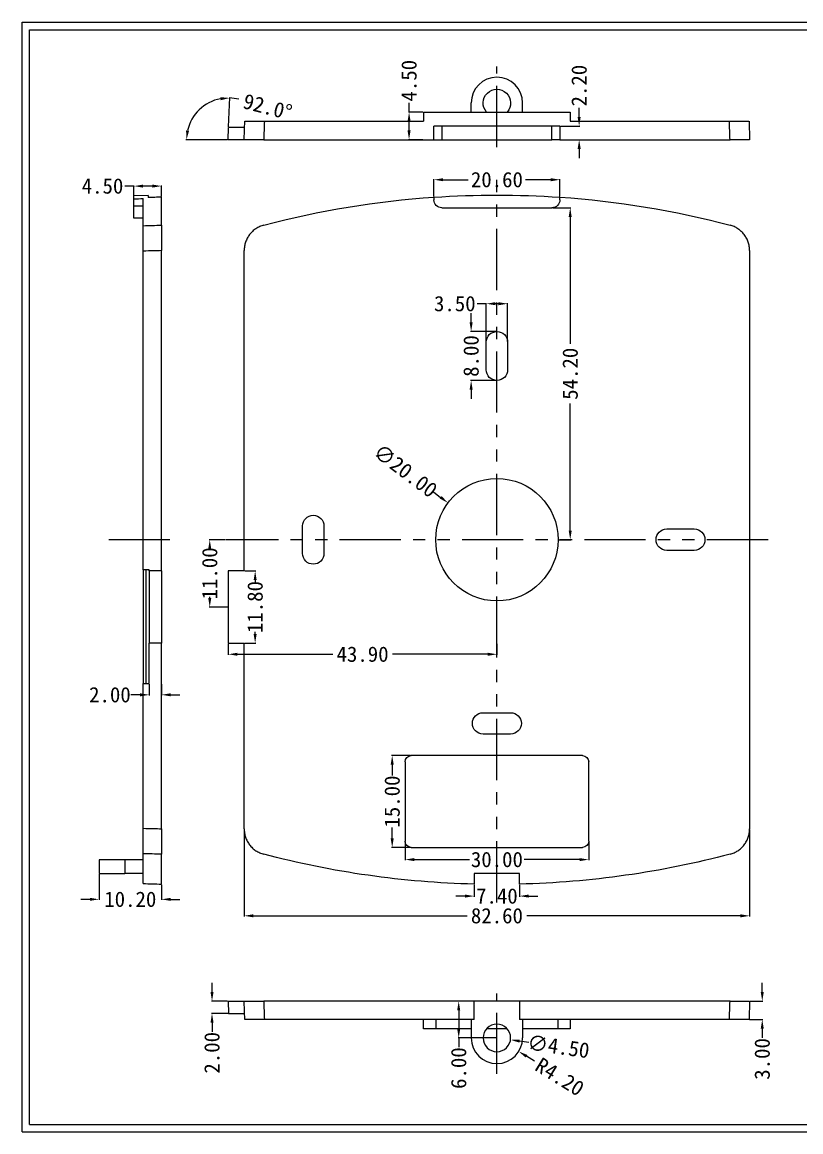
# Model space of a CAD drawing. Extents: x 25 to 585, y 188 to 465.
# Drawn here: x 328.7 to 455.9, y 188.1 to 369.3 of the extents above; entities that cross this region are included whole.
import ezdxf

# ---------------------------------------------------------------- set-up
doc = ezdxf.new("R2010")
doc.units = 0
doc.header["$MEASUREMENT"] = 0
doc.linetypes.add('PHANTOM', pattern=[2.5, 1.25, -0.25, 0.25, -0.25, 0.25, -0.25])
doc.layers.add('10', color=7, linetype='Continuous')
doc.layers.add('20', color=7, linetype='Continuous')
doc.dimstyles.new('1', dxfattribs={"dimtxt": 2.5, "dimasz": 1.5, "dimexe": 0.1, "dimexo": 0.1, "dimgap": 0.09, "dimtad": 0, "dimzin": 0, "dimdsep": 46, "dimtxsty": 'Standard', "dimcen": 0, "dimclrd": 4, "dimclre": 4, "dimclrt": 3, "dimadec": 1, "dimazin": 0, "dimtfac": 1, "dimtofl": 0, "dimtmove": 0, "dimatfit": 3, "dimfxl": 0.18, "dimtolj": 1, "dimtzin": 0, "dimlwd": 9, "dimlwe": 9, "dimarcsym": 0})

# ---------------------------------------------------------------- blocks, each defined once
blk = doc.blocks.new('*D39')
at = {"color": 4, "linetype": 'Continuous', "lineweight": 9}
for p, q in [((402.58, 228.45), (402.58, 226.5)), ((409.98, 228.45), (409.98, 226.5)), ((401.08, 226.6), (399.58, 226.6)), ((411.48, 226.6), (412.98, 226.6))]:
    blk.add_line(p, q, dxfattribs=at)
for points in [[(401.08, 226.85), (401.08, 226.35), (402.58, 226.6)], [(411.48, 226.85), (411.48, 226.35), (409.98, 226.6)]]:
    blk.add_solid(points, dxfattribs=at)
at = {"layer": 'Defpoints', "color": 0, "linetype": 'Continuous', "lineweight": 9}
for p in [(402.58, 228.55), (409.98, 228.55), (409.98, 226.6)]:
    blk.add_point(p, dxfattribs=at)
at = {"color": 3, "linetype": 'Continuous', "lineweight": 9, "insert": (406.28, 226.6), "char_height": 2.5, "attachment_point": 5}
blk.add_mtext('\\A1;7.40', dxfattribs=at)
blk = doc.blocks.new('*D40')
at = {"color": 4, "linetype": 'Continuous', "lineweight": 9}
for p, q in [((391.28, 235.44), (391.28, 232.46)), ((421.28, 235.44), (421.28, 232.46)), ((392.78, 232.56), (401.81, 232.56)), ((419.78, 232.56), (410.74, 232.56))]:
    blk.add_line(p, q, dxfattribs=at)
for points in [[(392.78, 232.81), (392.78, 232.31), (391.28, 232.56)], [(419.78, 232.81), (419.78, 232.31), (421.28, 232.56)]]:
    blk.add_solid(points, dxfattribs=at)
at = {"layer": 'Defpoints', "color": 0, "linetype": 'Continuous', "lineweight": 9}
for p in [(391.28, 235.54), (421.28, 235.54), (421.28, 232.56)]:
    blk.add_point(p, dxfattribs=at)
at = {"color": 3, "linetype": 'Continuous', "lineweight": 9, "insert": (406.28, 232.56), "char_height": 2.5, "attachment_point": 5}
blk.add_mtext('\\A1;30.00', dxfattribs=at)
blk = doc.blocks.new('*D41')
at = {"color": 4, "linetype": 'Continuous', "lineweight": 9}
for p, q in [((392.18, 249.54), (389.07, 249.54)), ((389.17, 248.04), (389.17, 246.3)), ((389.17, 236.04), (389.17, 237.79)), ((392.18, 234.54), (389.07, 234.54))]:
    blk.add_line(p, q, dxfattribs=at)
for points in [[(388.92, 248.04), (389.42, 248.04), (389.17, 249.54)], [(388.92, 236.04), (389.42, 236.04), (389.17, 234.54)]]:
    blk.add_solid(points, dxfattribs=at)
at = {"layer": 'Defpoints', "color": 0, "linetype": 'Continuous', "lineweight": 9}
for p in [(389.17, 249.54), (392.28, 249.54), (392.28, 234.54)]:
    blk.add_point(p, dxfattribs=at)
at = {"color": 3, "linetype": 'Continuous', "lineweight": 9, "insert": (389.17, 242.04), "char_height": 2.5, "attachment_point": 5, "rotation": 90}
blk.add_mtext('\\A1;15.00', dxfattribs=at)
blk = doc.blocks.new('*D42')
at = {"color": 4, "linetype": 'Continuous', "lineweight": 9}
for p, q in [((364.98, 237.5), (364.98, 223.28)), ((447.58, 237.5), (447.58, 223.28)), ((366.48, 223.38), (401.4, 223.38)), ((446.08, 223.38), (411.16, 223.38))]:
    blk.add_line(p, q, dxfattribs=at)
for points in [[(366.48, 223.63), (366.48, 223.13), (364.98, 223.38)], [(446.08, 223.63), (446.08, 223.13), (447.58, 223.38)]]:
    blk.add_solid(points, dxfattribs=at)
at = {"layer": 'Defpoints', "color": 0, "linetype": 'Continuous', "lineweight": 9}
for p in [(364.98, 237.6), (447.58, 237.6), (447.58, 223.38)]:
    blk.add_point(p, dxfattribs=at)
at = {"color": 3, "linetype": 'Continuous', "lineweight": 9, "insert": (406.28, 223.38), "char_height": 2.5, "attachment_point": 5}
blk.add_mtext('\\A1;82.60', dxfattribs=at)
blk = doc.blocks.new('*D43')
at = {"color": 4, "linetype": 'Continuous', "lineweight": 9}
for p, q in [((395.98, 340.85), (395.98, 343.69)), ((397.48, 343.59), (401.61, 343.59)), ((415.08, 343.59), (410.95, 343.59)), ((416.58, 340.85), (416.58, 343.69))]:
    blk.add_line(p, q, dxfattribs=at)
for points in [[(397.48, 343.84), (397.48, 343.34), (395.98, 343.59)], [(415.08, 343.84), (415.08, 343.34), (416.58, 343.59)]]:
    blk.add_solid(points, dxfattribs=at)
at = {"layer": 'Defpoints', "color": 0, "linetype": 'Continuous', "lineweight": 9}
for p in [(416.58, 343.59), (395.98, 340.75), (416.58, 340.75)]:
    blk.add_point(p, dxfattribs=at)
at = {"color": 3, "linetype": 'Continuous', "lineweight": 9, "insert": (406.28, 343.59), "char_height": 2.5, "attachment_point": 5}
blk.add_mtext('\\A1;20.60', dxfattribs=at)
blk = doc.blocks.new('*D44')
at = {"color": 4, "linetype": 'Continuous', "lineweight": 9}
for p, q in [((361.88, 284.8), (359.26, 284.8)), ((359.36, 283.3), (359.36, 283.14)), ((359.36, 275.3), (359.36, 275.46)), ((362.28, 273.8), (359.26, 273.8))]:
    blk.add_line(p, q, dxfattribs=at)
for points in [[(359.11, 283.3), (359.61, 283.3), (359.36, 284.8)], [(359.11, 275.3), (359.61, 275.3), (359.36, 273.8)]]:
    blk.add_solid(points, dxfattribs=at)
at = {"layer": 'Defpoints', "color": 0, "linetype": 'Continuous', "lineweight": 9}
for p in [(361.98, 284.8), (359.36, 273.8), (362.38, 273.8)]:
    blk.add_point(p, dxfattribs=at)
at = {"color": 3, "linetype": 'Continuous', "lineweight": 9, "insert": (359.36, 279.3), "char_height": 2.5, "attachment_point": 5, "rotation": 90}
blk.add_mtext('\\A1;11.00', dxfattribs=at)
blk = doc.blocks.new('*D45')
at = {"color": 4, "linetype": 'Continuous', "lineweight": 9}
for p, q in [((365.08, 279.7), (366.88, 279.7)), ((366.78, 278.2), (366.78, 277.85)), ((366.78, 269.4), (366.78, 269.75)), ((365.08, 267.9), (366.88, 267.9))]:
    blk.add_line(p, q, dxfattribs=at)
for points in [[(366.53, 278.2), (367.03, 278.2), (366.78, 279.7)], [(366.53, 269.4), (367.03, 269.4), (366.78, 267.9)]]:
    blk.add_solid(points, dxfattribs=at)
at = {"layer": 'Defpoints', "color": 0, "linetype": 'Continuous', "lineweight": 9}
for p in [(364.98, 279.7), (364.98, 267.9), (366.78, 267.9)]:
    blk.add_point(p, dxfattribs=at)
at = {"color": 3, "linetype": 'Continuous', "lineweight": 9, "insert": (366.78, 273.8), "char_height": 2.5, "attachment_point": 5, "rotation": 90}
blk.add_mtext('\\A1;11.80', dxfattribs=at)
blk = doc.blocks.new('*D46')
at = {"color": 4, "linetype": 'Continuous', "lineweight": 9}
for p, q in [((362.38, 267.8), (362.38, 265.99)), ((406.28, 267.8), (406.28, 265.99)), ((363.88, 266.09), (379.45, 266.09)), ((404.78, 266.09), (389.21, 266.09))]:
    blk.add_line(p, q, dxfattribs=at)
for points in [[(363.88, 266.34), (363.88, 265.84), (362.38, 266.09)], [(404.78, 266.34), (404.78, 265.84), (406.28, 266.09)]]:
    blk.add_solid(points, dxfattribs=at)
at = {"layer": 'Defpoints', "color": 0, "linetype": 'Continuous', "lineweight": 9}
for p in [(362.38, 267.9), (406.28, 267.9), (406.28, 266.09)]:
    blk.add_point(p, dxfattribs=at)
at = {"color": 3, "linetype": 'Continuous', "lineweight": 9, "insert": (384.33, 266.09), "char_height": 2.5, "attachment_point": 5}
blk.add_mtext('\\A1;43.90', dxfattribs=at)
blk = doc.blocks.new('*D47')
at = {"color": 4, "linetype": 'Continuous', "lineweight": 9}
for p, q in [((415.38, 339), (418.36, 339)), ((418.26, 337.5), (418.26, 316.78)), ((418.26, 286.3), (418.26, 307.02)), ((416.38, 284.8), (418.36, 284.8))]:
    blk.add_line(p, q, dxfattribs=at)
for points in [[(418.01, 337.5), (418.51, 337.5), (418.26, 339)], [(418.01, 286.3), (418.51, 286.3), (418.26, 284.8)]]:
    blk.add_solid(points, dxfattribs=at)
at = {"layer": 'Defpoints', "color": 0, "linetype": 'Continuous', "lineweight": 9}
for p in [(415.28, 339), (418.26, 339), (416.28, 284.8)]:
    blk.add_point(p, dxfattribs=at)
at = {"color": 3, "linetype": 'Continuous', "lineweight": 9, "insert": (418.26, 311.9), "char_height": 2.5, "attachment_point": 5, "rotation": 90}
blk.add_mtext('\\A1;54.20', dxfattribs=at)
blk = doc.blocks.new('*D48')
at = {"color": 4, "linetype": 'Continuous', "lineweight": 9}
blk.add_line((395.9, 292.63), (397.09, 291.72), dxfattribs=at)
blk.add_solid([(397.24, 291.92), (396.94, 291.52), (398.29, 290.82)], dxfattribs=at)
at = {"layer": 'Defpoints', "color": 0, "linetype": 'Continuous', "lineweight": 9}
for p in [(398.29, 290.82), (414.27, 278.79)]:
    blk.add_point(p, dxfattribs=at)
at = {"color": 3, "linetype": 'Continuous', "lineweight": 9, "insert": (391.33, 296.06), "char_height": 2.5, "attachment_point": 5, "rotation": 323.0055}
blk.add_mtext('\\A1;∅20.00', dxfattribs=at)
blk = doc.blocks.new('*D56')
at = {"color": 4, "linetype": 'Continuous', "lineweight": 9}
for p, q in [((402.07, 320.3), (402.07, 321.8)), ((406.18, 318.8), (401.97, 318.8)), ((406.18, 310.8), (401.97, 310.8)), ((402.07, 309.3), (402.07, 307.8))]:
    blk.add_line(p, q, dxfattribs=at)
for points in [[(401.82, 320.3), (402.32, 320.3), (402.07, 318.8)], [(401.82, 309.3), (402.32, 309.3), (402.07, 310.8)]]:
    blk.add_solid(points, dxfattribs=at)
at = {"layer": 'Defpoints', "color": 0, "linetype": 'Continuous', "lineweight": 9}
for p in [(406.28, 318.8), (402.07, 310.8), (406.28, 310.8)]:
    blk.add_point(p, dxfattribs=at)
at = {"color": 3, "linetype": 'Continuous', "lineweight": 9, "insert": (402.07, 314.8), "char_height": 2.5, "attachment_point": 5, "rotation": 90}
blk.add_mtext('\\A1;8.00', dxfattribs=at)
blk = doc.blocks.new('*D57')
at = {"color": 4, "linetype": 'Continuous', "lineweight": 9}
for p, q in [((404.53, 323.34), (403.03, 323.34)), ((404.53, 317.15), (404.53, 323.44)), ((406.53, 323.34), (406.03, 323.34)), ((408.03, 317.15), (408.03, 323.44))]:
    blk.add_line(p, q, dxfattribs=at)
for points in [[(406.03, 323.59), (406.03, 323.09), (404.53, 323.34)], [(406.53, 323.59), (406.53, 323.09), (408.03, 323.34)]]:
    blk.add_solid(points, dxfattribs=at)
at = {"layer": 'Defpoints', "color": 0, "linetype": 'Continuous', "lineweight": 9}
for p in [(404.53, 323.34), (404.53, 317.05), (408.03, 317.05)]:
    blk.add_point(p, dxfattribs=at)
at = {"color": 3, "linetype": 'Continuous', "lineweight": 9, "insert": (399.4, 323.34), "char_height": 2.5, "attachment_point": 5}
blk.add_mtext('\\A1;3.50', dxfattribs=at)
blk = doc.blocks.new('*D60')
at = {"color": 4, "linetype": 'Continuous', "lineweight": 9}
for p, q in [((346.98, 342.55), (345.48, 342.55)), ((346.98, 341.04), (346.98, 342.65)), ((349.98, 342.55), (348.48, 342.55)), ((351.48, 340.85), (351.48, 342.65))]:
    blk.add_line(p, q, dxfattribs=at)
for points in [[(348.48, 342.8), (348.48, 342.3), (346.98, 342.55)], [(349.98, 342.8), (349.98, 342.3), (351.48, 342.55)]]:
    blk.add_solid(points, dxfattribs=at)
at = {"layer": 'Defpoints', "color": 0, "linetype": 'Continuous', "lineweight": 9}
for p in [(346.98, 342.55), (346.98, 340.94), (351.48, 340.75)]:
    blk.add_point(p, dxfattribs=at)
at = {"color": 3, "linetype": 'Continuous', "lineweight": 9, "insert": (341.84, 342.55), "char_height": 2.5, "attachment_point": 5}
blk.add_mtext('\\A1;4.50', dxfattribs=at)
blk = doc.blocks.new('*D61')
at = {"color": 4, "linetype": 'Continuous', "lineweight": 9}
for p, q in [((349.48, 261.2), (349.48, 259.37)), ((351.48, 261.2), (351.48, 259.37)), ((347.98, 259.47), (346.48, 259.47)), ((352.98, 259.47), (354.48, 259.47))]:
    blk.add_line(p, q, dxfattribs=at)
for points in [[(347.98, 259.72), (347.98, 259.22), (349.48, 259.47)], [(352.98, 259.72), (352.98, 259.22), (351.48, 259.47)]]:
    blk.add_solid(points, dxfattribs=at)
at = {"layer": 'Defpoints', "color": 0, "linetype": 'Continuous', "lineweight": 9}
for p in [(349.48, 261.3), (351.48, 261.3), (349.48, 259.47)]:
    blk.add_point(p, dxfattribs=at)
at = {"color": 3, "linetype": 'Continuous', "lineweight": 9, "insert": (343.05, 259.47), "char_height": 2.5, "attachment_point": 5}
blk.add_mtext('\\A1;2.00', dxfattribs=at)
blk = doc.blocks.new('*D65')
at = {"color": 4, "linetype": 'Continuous', "lineweight": 9}
for p, q in [((359.73, 210.94), (359.73, 212.44)), ((362.28, 209.44), (359.63, 209.44)), ((362.35, 207.44), (359.63, 207.44)), ((359.73, 205.94), (359.73, 204.44))]:
    blk.add_line(p, q, dxfattribs=at)
for points in [[(359.48, 210.94), (359.98, 210.94), (359.73, 209.44)], [(359.48, 205.94), (359.98, 205.94), (359.73, 207.44)]]:
    blk.add_solid(points, dxfattribs=at)
at = {"layer": 'Defpoints', "color": 0, "linetype": 'Continuous', "lineweight": 9}
for p in [(362.38, 209.44), (359.73, 207.44), (362.45, 207.44)]:
    blk.add_point(p, dxfattribs=at)
at = {"color": 3, "linetype": 'Continuous', "lineweight": 9, "insert": (359.73, 201.01), "char_height": 2.5, "attachment_point": 5, "rotation": 90}
blk.add_mtext('\\A1;2.00', dxfattribs=at)
blk = doc.blocks.new('*D66')
at = {"color": 4, "linetype": 'Continuous', "lineweight": 9}
for p, q in [((449.64, 210.94), (449.64, 212.44)), ((447.68, 209.44), (449.74, 209.44)), ((447.57, 206.44), (449.74, 206.44)), ((449.64, 204.94), (449.64, 203.44))]:
    blk.add_line(p, q, dxfattribs=at)
for points in [[(449.39, 210.94), (449.89, 210.94), (449.64, 209.44)], [(449.39, 204.94), (449.89, 204.94), (449.64, 206.44)]]:
    blk.add_solid(points, dxfattribs=at)
at = {"layer": 'Defpoints', "color": 0, "linetype": 'Continuous', "lineweight": 9}
for p in [(447.58, 209.44), (447.47, 206.44), (449.64, 206.44)]:
    blk.add_point(p, dxfattribs=at)
at = {"color": 3, "linetype": 'Continuous', "lineweight": 9, "insert": (449.64, 200.01), "char_height": 2.5, "attachment_point": 5, "rotation": 90}
blk.add_mtext('\\A1;3.00', dxfattribs=at)
blk = doc.blocks.new('*D67')
at = {"color": 4, "linetype": 'Continuous', "lineweight": 9}
for p, q in [((362.45, 352.23), (362.62, 357.03)), ((362.28, 350.13), (355.47, 350.13))]:
    blk.add_line(p, q, dxfattribs=at)
for start, end in [(100.6477, 167.3523), (75.3523, 88)]:
    blk.add_arc((362.38, 350.13), 6.81, start, end, dxfattribs=at)
for points in [[(361.1, 357.07), (361.14, 356.57), (362.62, 356.93)], [(355.98, 351.59), (355.49, 351.64), (355.57, 350.13)]]:
    blk.add_solid(points, dxfattribs=at)
at = {"layer": 'Defpoints', "color": 0, "linetype": 'Continuous', "lineweight": 9}
for p in [(356.52, 353.6), (362.45, 352.13), (362.38, 350.13), (362.38, 350.13), (364.98, 350.13)]:
    blk.add_point(p, dxfattribs=at)
at = {"color": 3, "linetype": 'Continuous', "lineweight": 9, "insert": (368.82, 355.48), "char_height": 2.5, "attachment_point": 5, "rotation": 345.3523}
blk.add_mtext('\\A1;92.0°', dxfattribs=at)
blk = doc.blocks.new('*D68')
at = {"color": 4, "linetype": 'Continuous', "lineweight": 9}
for p, q in [((402.48, 209.44), (399.94, 209.44)), ((400.04, 207.94), (400.04, 204.94)), ((406.18, 203.44), (399.94, 203.44)), ((400.04, 203.44), (400.04, 201.94))]:
    blk.add_line(p, q, dxfattribs=at)
for points in [[(399.79, 207.94), (400.29, 207.94), (400.04, 209.44)], [(399.79, 204.94), (400.29, 204.94), (400.04, 203.44)]]:
    blk.add_solid(points, dxfattribs=at)
at = {"layer": 'Defpoints', "color": 0, "linetype": 'Continuous', "lineweight": 9}
for p in [(402.58, 209.44), (400.04, 203.44), (406.28, 203.44)]:
    blk.add_point(p, dxfattribs=at)
at = {"color": 3, "linetype": 'Continuous', "lineweight": 9, "insert": (400.04, 198.51), "char_height": 2.5, "attachment_point": 5, "rotation": 90}
blk.add_mtext('\\A1;6.00', dxfattribs=at)
blk = doc.blocks.new('*D69')
at = {"color": 4, "linetype": 'Continuous', "lineweight": 9}
blk.add_line((411.5, 202.7), (409.99, 202.92), dxfattribs=at)
blk.add_solid([(410.03, 203.16), (409.96, 202.67), (408.51, 203.12)], dxfattribs=at)
at = {"layer": 'Defpoints', "color": 0, "linetype": 'Continuous', "lineweight": 9}
for p in [(404.05, 203.75), (408.51, 203.12)]:
    blk.add_point(p, dxfattribs=at)
at = {"color": 3, "linetype": 'Continuous', "lineweight": 9, "insert": (416.33, 202.03), "char_height": 2.5, "attachment_point": 5, "rotation": 352.0167}
blk.add_mtext('\\A1;∅4.50', dxfattribs=at)
blk = doc.blocks.new('*D70')
at = {"color": 4, "linetype": 'Continuous', "lineweight": 9}
blk.add_line((412.4, 199.65), (411.13, 200.44), dxfattribs=at)
blk.add_solid([(411.26, 200.65), (410.99, 200.22), (409.85, 201.23)], dxfattribs=at)
at = {"layer": 'Defpoints', "color": 0, "linetype": 'Continuous', "lineweight": 9}
for p in [(406.28, 203.44), (409.85, 201.23)]:
    blk.add_point(p, dxfattribs=at)
at = {"color": 3, "linetype": 'Continuous', "lineweight": 9, "insert": (416.55, 197.08), "char_height": 2.5, "attachment_point": 5, "rotation": 328.2426}
blk.add_mtext('\\A1;R4.20', dxfattribs=at)
blk = doc.blocks.new('*D71')
at = {"color": 4, "linetype": 'Continuous', "lineweight": 9}
for p, q in [((341.28, 230.2), (341.28, 225.97)), ((351.48, 228.45), (351.48, 225.97)), ((339.78, 226.07), (338.28, 226.07)), ((352.98, 226.07), (354.48, 226.07))]:
    blk.add_line(p, q, dxfattribs=at)
for points in [[(339.78, 226.32), (339.78, 225.82), (341.28, 226.07)], [(352.98, 226.32), (352.98, 225.82), (351.48, 226.07)]]:
    blk.add_solid(points, dxfattribs=at)
at = {"layer": 'Defpoints', "color": 0, "linetype": 'Continuous', "lineweight": 9}
for p in [(341.28, 230.3), (351.48, 228.55), (341.28, 226.07)]:
    blk.add_point(p, dxfattribs=at)
at = {"color": 3, "linetype": 'Continuous', "lineweight": 9, "insert": (346.38, 226.07), "char_height": 2.5, "attachment_point": 5}
blk.add_mtext('\\A1;10.20', dxfattribs=at)
blk = doc.blocks.new('*D72')
at = {"color": 4, "linetype": 'Continuous', "lineweight": 9}
for p, q in [((391.93, 354.63), (391.93, 356.13)), ((394.18, 354.63), (391.83, 354.63)), ((391.93, 351.63), (391.93, 353.13)), ((394.18, 350.13), (391.83, 350.13))]:
    blk.add_line(p, q, dxfattribs=at)
for points in [[(391.68, 353.13), (392.18, 353.13), (391.93, 354.63)], [(391.68, 351.63), (392.18, 351.63), (391.93, 350.13)]]:
    blk.add_solid(points, dxfattribs=at)
at = {"layer": 'Defpoints', "color": 0, "linetype": 'Continuous', "lineweight": 9}
for p in [(391.93, 354.63), (394.28, 354.63), (394.28, 350.13)]:
    blk.add_point(p, dxfattribs=at)
at = {"color": 3, "linetype": 'Continuous', "lineweight": 9, "insert": (391.93, 359.76), "char_height": 2.5, "attachment_point": 5, "rotation": 90}
blk.add_mtext('\\A1;4.50', dxfattribs=at)
blk = doc.blocks.new('*D73')
at = {"color": 4, "linetype": 'Continuous', "lineweight": 9}
for p, q in [((419.72, 353.83), (419.72, 355.33)), ((416.68, 352.33), (419.82, 352.33)), ((416.68, 350.13), (419.82, 350.13)), ((419.72, 348.63), (419.72, 347.13))]:
    blk.add_line(p, q, dxfattribs=at)
for points in [[(419.47, 353.83), (419.97, 353.83), (419.72, 352.33)], [(419.47, 348.63), (419.97, 348.63), (419.72, 350.13)]]:
    blk.add_solid(points, dxfattribs=at)
at = {"layer": 'Defpoints', "color": 0, "linetype": 'Continuous', "lineweight": 9}
for p in [(416.58, 352.33), (419.72, 352.33), (416.58, 350.13)]:
    blk.add_point(p, dxfattribs=at)
at = {"color": 3, "linetype": 'Continuous', "lineweight": 9, "insert": (419.72, 358.96), "char_height": 2.5, "attachment_point": 5, "rotation": 90}
blk.add_mtext('\\A1;2.20', dxfattribs=at)

msp = doc.modelspace()

# ---------------------------------------------------------------- linework, layer by layer
at = {"color": 7, "linetype": 'Continuous', "lineweight": 9}
for p, q in [((328.712, 188.106), (328.712, 369.316)), ((328.712, 369.316), (584.969, 369.316)), ((329.932, 189.326), (329.932, 368.095)), ((329.932, 368.095), (583.748, 368.095)), ((329.932, 189.326), (583.748, 189.326)), ((328.712, 188.106), (584.969, 188.106))]:
    msp.add_line(p, q, dxfattribs=at)
at = {"layer": '10', "color": 1, "linetype": 'PHANTOM', "lineweight": 9, "ltscale": 8}
for p, q in [((406.278, 348.916), (406.278, 362.054)), ((406.278, 225.55), (406.278, 344.024)), ((352.865, 284.803), (342.655, 284.803)), ((450.577, 284.803), (361.98, 284.803)), ((406.278, 197.559), (406.278, 210.697))]:
    msp.add_line(p, q, dxfattribs=at)
at = {"layer": '20', "color": 7, "linetype": 'Continuous', "lineweight": 9}
for p, q in [((402.078, 354.626), (402.078, 356.126)), ((410.478, 354.626), (410.478, 356.126)), ((394.278, 354.626), (418.278, 354.626)), ((362.378, 350.126), (362.448, 352.126)), ((365.05, 352.126), (362.448, 352.126)), ((368.289, 353.126), (394.278, 353.126)), ((416.578, 352.326), (395.978, 352.326)), ((397.278, 352.326), (397.278, 350.126)), ((415.278, 350.126), (415.278, 352.326)), ((418.278, 353.126), (444.268, 353.126)), ((364.98, 350.126), (362.378, 350.126)), ((368.182, 350.126), (395.978, 350.126)), ((395.978, 350.126), (397.278, 350.126)), ((397.278, 350.126), (415.278, 350.126)), ((416.578, 350.126), (415.278, 350.126)), ((416.578, 350.126), (444.375, 350.126)), ((349.277, 341.024), (346.977, 340.944)), ((346.977, 340.461), (346.977, 340.944)), ((349.277, 341.024), (349.277, 340.669)), ((351.477, 336.165), (351.477, 340.746)), ((395.978, 340.746), (395.978, 340.303)), ((416.578, 340.303), (416.578, 340.746)), ((346.977, 339.303), (346.977, 340.461)), ((346.977, 339.303), (348.477, 339.303)), ((346.977, 337.303), (346.977, 339.303)), ((348.477, 336.084), (348.477, 340.513)), ((397.278, 339.003), (415.278, 339.003)), ((348.477, 337.303), (346.977, 337.303)), ((348.477, 279.903), (348.477, 331.928)), ((351.477, 279.703), (351.477, 332.009)), ((364.98, 279.703), (364.98, 332.009)), ((447.577, 332.009), (447.577, 237.596)), ((404.528, 312.553), (404.528, 317.053)), ((408.028, 317.053), (408.028, 312.553)), ((374.528, 282.553), (374.528, 287.053)), ((378.028, 287.053), (378.028, 282.553)), ((434.028, 286.553), (438.528, 286.553)), ((438.528, 283.053), (434.028, 283.053)), ((349.477, 279.903), (348.477, 279.903)), ((348.477, 279.903), (348.477, 261.303)), ((348.977, 261.303), (348.977, 279.903)), ((349.477, 279.703), (349.477, 279.903)), ((349.477, 279.703), (349.477, 267.903)), ((351.477, 279.703), (349.477, 279.703)), ((351.477, 279.703), (351.477, 267.903)), ((362.378, 279.703), (362.378, 267.903)), ((364.98, 279.703), (362.378, 279.703)), ((351.477, 267.903), (349.477, 267.903)), ((349.477, 261.303), (349.477, 267.903)), ((351.477, 237.596), (351.477, 267.903)), ((362.378, 267.903), (364.98, 267.903)), ((364.98, 237.596), (364.98, 267.903)), ((348.477, 261.303), (349.477, 261.303)), ((348.477, 237.677), (348.477, 261.303)), ((404.028, 256.553), (408.528, 256.553)), ((408.528, 253.053), (404.028, 253.053)), ((391.278, 248.544), (391.278, 235.544)), ((420.278, 249.544), (392.278, 249.544)), ((421.278, 235.544), (421.278, 248.544)), ((392.278, 234.544), (420.278, 234.544)), ((345.477, 232.503), (341.277, 232.503)), ((341.277, 232.503), (341.277, 230.303)), ((345.477, 232.503), (345.477, 230.303)), ((348.477, 232.503), (345.477, 232.503)), ((348.477, 228.655), (348.477, 233.521)), ((351.477, 228.55), (351.477, 233.441)), ((341.277, 230.303), (345.477, 230.303)), ((348.477, 230.303), (345.477, 230.303)), ((402.578, 230.303), (402.578, 228.55)), ((409.978, 230.303), (402.578, 230.303)), ((409.978, 228.55), (409.978, 230.303)), ((362.378, 209.436), (364.98, 209.436)), ((362.378, 209.436), (362.448, 207.436)), ((402.578, 209.436), (368.182, 209.436)), ((409.978, 209.436), (402.578, 209.436)), ((444.375, 209.436), (409.978, 209.436)), ((362.448, 207.436), (365.05, 207.436)), ((402.578, 206.436), (368.289, 206.436)), ((394.278, 204.936), (394.278, 206.436)), ((396.278, 204.936), (394.278, 204.936)), ((396.278, 206.436), (396.278, 204.936)), ((402.078, 204.936), (396.278, 204.936)), ((402.078, 206.436), (402.078, 203.436)), ((407.955, 204.936), (404.602, 204.936)), ((444.268, 206.436), (409.978, 206.436)), ((410.478, 206.436), (410.478, 203.436)), ((416.278, 204.936), (410.478, 204.936)), ((416.278, 204.936), (416.278, 206.436)), ((418.278, 204.936), (416.278, 204.936)), ((418.278, 206.436), (418.278, 204.936))]:
    msp.add_line(p, q, dxfattribs=at)
msp.add_circle((406.278, 284.803), 10, dxfattribs=at)
at = {"layer": '20', "color": 7, "linetype": 'Continuous', "lineweight": 9, "extrusion": (0, 0, -1)}
msp.add_circle((-406.278, 203.436), 2.25, dxfattribs=at)
at = {"layer": '20', "color": 7, "linetype": 'Continuous', "lineweight": 9}
for centre, radius, start, end in [((406.278, 356.126), 4.2, 0, 180), ((406.278, 191.629), 149.395, 86.04661, 93.95339), ((406.278, 203.436), 4.2, 180, 0)]:
    msp.add_arc(centre, radius, start, end, dxfattribs=at)
at = {"layer": '20', "color": 7, "linetype": 'Continuous', "lineweight": 9, "extrusion": (0, 0, -1)}
for centre, radius, start, end in [((-406.278, 356.126), 2.25, 318.18937, 221.81061), ((-406.278, 191.629), 149.471, 75.23393, 86.04865), ((-406.278, 191.629), 149.471, 93.95135, 104.76607), ((-397.278, 340.303), 1.3, 270, 0), ((-415.278, 340.303), 1.3, 180, 270), ((-406.278, 317.053), 1.75, 0, 180), ((-406.278, 312.553), 1.75, 180, 0), ((-376.278, 287.053), 1.75, 0, 180), ((-434.028, 284.803), 1.75, 270, 90), ((-438.528, 284.803), 1.75, 90, 270), ((-376.278, 282.553), 1.75, 180, 0), ((-404.028, 254.803), 1.75, 270, 90), ((-408.528, 254.803), 1.75, 90, 270), ((-392.278, 248.544), 1, 0, 90), ((-420.278, 248.544), 1, 90, 180), ((-392.278, 235.544), 1, 270, 0), ((-420.278, 235.544), 1, 180, 270), ((-406.278, 377.976), 149.471, 271.41844, 284.76607), ((-406.278, 377.976), 149.471, 255.23393, 268.58156)]:
    msp.add_arc(centre, radius, start, end, dxfattribs=at)
at = {"layer": '20', "color": 7, "linetype": 'Continuous', "lineweight": 9}
for points in [[(394.278, 354.626), (394.278, 354.126), (394.278, 353.626), (394.278, 353.126)], [(418.278, 354.626), (418.278, 354.126), (418.278, 353.626), (418.278, 353.126)], [(368.289, 353.126), (368.254, 352.126), (368.218, 351.126), (368.182, 350.126)], [(444.375, 350.126), (444.339, 351.126), (444.303, 352.126), (444.268, 353.126)], [(346.977, 340.461), (347.477, 340.478), (347.977, 340.496), (348.477, 340.513)], [(348.477, 336.084), (349.477, 336.111), (350.477, 336.138), (351.477, 336.165)], [(351.477, 233.441), (350.477, 233.467), (349.477, 233.494), (348.477, 233.521)], [(368.182, 209.436), (368.218, 208.436), (368.254, 207.436), (368.289, 206.436)], [(409.978, 209.436), (409.978, 208.436), (409.978, 207.436), (409.978, 206.436)], [(444.268, 206.436), (444.303, 207.436), (444.339, 208.436), (444.375, 209.436)]]:
    msp.add_open_spline(points, degree=3, dxfattribs=at)
for points, knots in [([(364.98, 350.126), (364.995, 350.549), (365.01, 350.971), (365.024, 351.394), (365.044, 351.971), (365.065, 352.549), (365.085, 353.126)], [0, 0, 0, 0, 0.4226543, 0.4226543, 0.4226543, 1, 1, 1, 1]), ([(365.083, 353.126), (365.087, 353.126), (365.4, 353.126), (366.555, 353.126), (367.371, 353.126), (368.289, 353.126)], [0, 0, 0, 0, 0.5, 0.5, 1, 1, 1, 1]), ([(395.978, 350.126), (395.978, 350.492), (395.978, 350.859), (395.978, 351.225), (395.978, 351.592), (395.978, 351.959), (395.978, 352.326)], [0, 0, 0, 0, 0.4996754, 0.4996754, 0.4996754, 1, 1, 1, 1]), ([(416.578, 352.326), (416.578, 351.959), (416.578, 351.592), (416.578, 351.225), (416.578, 350.859), (416.578, 350.492), (416.578, 350.126)], [0, 0, 0, 0, 0.5003246, 0.5003246, 0.5003246, 1, 1, 1, 1]), ([(444.268, 353.126), (445.186, 353.126), (445.998, 353.126), (447.155, 353.126), (447.477, 353.126), (447.47, 353.126)], [0, 0, 0, 0, 0.5, 0.5, 1, 1, 1, 1]), ([(447.472, 353.126), (447.492, 352.549), (447.512, 351.971), (447.532, 351.394), (447.547, 350.971), (447.562, 350.549), (447.577, 350.126)], [0, 0, 0, 0, 0.5773457, 0.5773457, 0.5773457, 1, 1, 1, 1]), ([(368.182, 350.126), (367.264, 350.126), (366.452, 350.126), (365.297, 350.126), (364.976, 350.126), (364.982, 350.126)], [0, 0, 0, 0, 0.5, 0.5, 1, 1, 1, 1]), ([(447.579, 350.126), (447.575, 350.126), (447.262, 350.126), (446.107, 350.126), (445.292, 350.126), (444.375, 350.126)], [0, 0, 0, 0, 0.5, 0.5, 1, 1, 1, 1]), ([(351.477, 340.746), (351.11, 340.733), (350.744, 340.72), (350.377, 340.707), (350.01, 340.694), (349.643, 340.681), (349.277, 340.669)], [0, 0, 0, 0, 0.4996754, 0.4996754, 0.4996754, 1, 1, 1, 1]), ([(348.477, 331.928), (348.477, 332.878), (348.477, 333.801), (348.477, 335.301), (348.477, 335.843), (348.477, 336.084)], [0, 0, 0, 0, 0.5, 0.5, 1, 1, 1, 1]), ([(351.477, 336.165), (351.477, 335.923), (351.477, 335.383), (351.477, 333.884), (351.477, 332.958), (351.477, 332.009)], [0, 0, 0, 0, 0.5, 0.5, 1, 1, 1, 1]), ([(368.182, 336.165), (367.953, 336.104), (367.731, 336.026), (367.305, 335.834), (367.099, 335.721), (366.803, 335.525), (366.707, 335.455), (366.523, 335.31), (366.434, 335.233), (366.177, 334.994), (366.019, 334.821), (365.802, 334.54), (365.734, 334.443), (365.606, 334.246), (365.546, 334.145), (365.38, 333.836), (365.287, 333.621), (365.172, 333.285), (365.138, 333.171), (365.081, 332.943), (365.057, 332.828), (365, 332.481), (364.98, 332.246), (364.98, 332.009)], [0, 0, 0, 0, 0.125, 0.125, 0.25, 0.25, 0.3125, 0.3125, 0.375, 0.375, 0.5, 0.5, 0.5625, 0.5625, 0.625, 0.625, 0.75, 0.75, 0.8125, 0.8125, 0.875, 0.875, 1, 1, 1, 1]), ([(447.577, 332.009), (447.577, 332.246), (447.557, 332.48), (447.481, 332.942), (447.424, 333.169), (447.31, 333.506), (447.267, 333.616), (447.173, 333.832), (447.122, 333.937), (446.956, 334.246), (446.829, 334.443), (446.613, 334.724), (446.536, 334.815), (446.378, 334.989), (446.296, 335.073), (446.039, 335.312), (445.855, 335.457), (445.56, 335.653), (445.458, 335.715), (445.252, 335.829), (445.147, 335.881), (444.826, 336.025), (444.604, 336.104), (444.375, 336.165)], [0, 0, 0, 0, 0.125, 0.125, 0.25, 0.25, 0.3125, 0.3125, 0.375, 0.375, 0.5, 0.5, 0.5625, 0.5625, 0.625, 0.625, 0.75, 0.75, 0.8125, 0.8125, 0.875, 0.875, 1, 1, 1, 1]), ([(351.477, 332.009), (351.054, 331.998), (350.631, 331.986), (350.209, 331.975), (349.631, 331.959), (349.054, 331.944), (348.477, 331.928)], [0, 0, 0, 0, 0.4226543, 0.4226543, 0.4226543, 1, 1, 1, 1]), ([(348.477, 237.677), (349.054, 237.661), (349.631, 237.646), (350.209, 237.63), (350.631, 237.619), (351.054, 237.607), (351.477, 237.596)], [0, 0, 0, 0, 0.5773457, 0.5773457, 0.5773457, 1, 1, 1, 1]), ([(348.477, 233.521), (348.477, 233.762), (348.477, 234.302), (348.477, 235.801), (348.477, 236.727), (348.477, 237.677)], [0, 0, 0, 0, 0.5, 0.5, 1, 1, 1, 1]), ([(351.477, 237.596), (351.477, 236.647), (351.477, 235.724), (351.477, 234.225), (351.477, 233.682), (351.477, 233.441)], [0, 0, 0, 0, 0.5, 0.5, 1, 1, 1, 1]), ([(364.98, 237.596), (364.98, 237.359), (365, 237.125), (365.076, 236.663), (365.133, 236.436), (365.247, 236.099), (365.29, 235.989), (365.384, 235.773), (365.435, 235.668), (365.601, 235.359), (365.728, 235.162), (365.944, 234.881), (366.021, 234.79), (366.179, 234.616), (366.261, 234.532), (366.518, 234.293), (366.702, 234.148), (366.997, 233.952), (367.099, 233.89), (367.305, 233.776), (367.41, 233.724), (367.731, 233.58), (367.953, 233.501), (368.182, 233.441)], [0, 0, 0, 0, 0.125, 0.125, 0.25, 0.25, 0.3125, 0.3125, 0.375, 0.375, 0.5, 0.5, 0.5625, 0.5625, 0.625, 0.625, 0.75, 0.75, 0.8125, 0.8125, 0.875, 0.875, 1, 1, 1, 1]), ([(444.375, 233.441), (444.604, 233.501), (444.825, 233.58), (445.252, 233.771), (445.458, 233.884), (445.754, 234.08), (445.85, 234.15), (446.034, 234.295), (446.123, 234.372), (446.38, 234.611), (446.538, 234.784), (446.755, 235.065), (446.823, 235.162), (446.951, 235.359), (447.01, 235.46), (447.176, 235.77), (447.27, 235.984), (447.385, 236.32), (447.418, 236.434), (447.476, 236.662), (447.5, 236.777), (447.557, 237.124), (447.577, 237.359), (447.577, 237.596)], [0, 0, 0, 0, 0.125, 0.125, 0.25, 0.25, 0.3125, 0.3125, 0.375, 0.375, 0.5, 0.5, 0.5625, 0.5625, 0.625, 0.625, 0.75, 0.75, 0.8125, 0.8125, 0.875, 0.875, 1, 1, 1, 1]), ([(348.477, 228.655), (348.977, 228.637), (349.477, 228.62), (349.977, 228.602), (350.477, 228.585), (350.977, 228.567), (351.477, 228.55)], [0, 0, 0, 0, 0.5000561, 0.5000561, 0.5000561, 1, 1, 1, 1]), ([(364.978, 209.436), (364.982, 209.436), (365.295, 209.436), (366.449, 209.436), (367.264, 209.436), (368.182, 209.436)], [0, 0, 0, 0, 0.5, 0.5, 1, 1, 1, 1]), ([(365.085, 206.436), (365.065, 207.013), (365.044, 207.591), (365.024, 208.168), (365.01, 208.591), (364.995, 209.013), (364.98, 209.436)], [0, 0, 0, 0, 0.5773457, 0.5773457, 0.5773457, 1, 1, 1, 1]), ([(402.578, 206.436), (402.578, 206.936), (402.578, 207.436), (402.578, 207.936), (402.578, 208.436), (402.578, 208.936), (402.578, 209.436)], [0, 0, 0, 0, 0.5000561, 0.5000561, 0.5000561, 1, 1, 1, 1]), ([(444.375, 209.436), (445.292, 209.436), (446.104, 209.436), (447.26, 209.436), (447.581, 209.436), (447.575, 209.436)], [0, 0, 0, 0, 0.5, 0.5, 1, 1, 1, 1]), ([(447.577, 209.436), (447.562, 209.013), (447.547, 208.591), (447.532, 208.168), (447.512, 207.591), (447.492, 207.013), (447.472, 206.436)], [0, 0, 0, 0, 0.4226543, 0.4226543, 0.4226543, 1, 1, 1, 1]), ([(368.289, 206.436), (367.371, 206.436), (366.558, 206.436), (365.402, 206.436), (365.08, 206.436), (365.087, 206.436)], [0, 0, 0, 0, 0.5, 0.5, 1, 1, 1, 1]), ([(447.474, 206.436), (447.47, 206.436), (447.157, 206.436), (446.001, 206.436), (445.186, 206.436), (444.268, 206.436)], [0, 0, 0, 0, 0.5, 0.5, 1, 1, 1, 1])]:
    msp.add_open_spline(points, degree=3, knots=knots, dxfattribs=at)

# ---------------------------------------------------------------- dimensions: what is measured, and where the dimension line sits
at = {"linetype": 'Continuous', "lineweight": 9}
for base, p1, p2, picture, middle in [((391.929, 354.626), (394.278, 350.126), (394.278, 354.626), '*D72', (391.929, 359.758)), ((419.719, 352.326), (416.578, 350.126), (416.578, 352.326), '*D73', (419.719, 358.958)), ((418.261, 339.003), (416.278, 284.803), (415.278, 339.003), '*D47', (418.261, 311.903)), ((402.072, 310.803), (406.278, 318.803), (406.278, 310.803), '*D56', (402.072, 314.803)), ((359.364, 273.803), (361.98, 284.803), (362.378, 273.803), '*D44', (359.364, 279.303)), ((366.776, 267.903), (364.98, 279.703), (364.98, 267.903), '*D45', (366.776, 273.803)), ((389.17, 249.544), (392.278, 234.544), (392.278, 249.544), '*D41', (389.17, 242.044)), ((359.73, 207.436), (362.378, 209.436), (362.448, 207.436), '*D65', (359.73, 201.013)), ((449.638, 206.436), (447.577, 209.436), (447.474, 206.436), '*D66', (449.638, 200.013)), ((400.045, 203.436), (402.578, 209.436), (406.278, 203.436), '*D68', (400.045, 198.513))]:
    dim = msp.add_linear_dim(base=base, p1=p1, p2=p2, angle=90, dimstyle='1', dxfattribs=at)
    dim.commit()
    dim.dimension.update_dxf_attribs({"geometry": picture, "text_midpoint": middle})
dim = msp.add_angular_dim_2l(base=(356.522, 353.599), line1=((364.98, 350.126), (362.378, 350.126)), line2=((362.378, 350.126), (362.448, 352.126)), dimstyle='1', dxfattribs=at)
dim.commit()
dim.dimension.update_dxf_attribs({"geometry": '*D67', "text_midpoint": (368.823, 355.479)})
for base, p1, p2, picture, middle in [((416.578, 343.588), (395.978, 340.746), (416.578, 340.746), '*D43', (406.278, 343.588)), ((346.977, 342.545), (351.477, 340.746), (346.977, 340.944), '*D60', (341.845, 342.545)), ((404.528, 323.341), (408.028, 317.053), (404.528, 317.053), '*D57', (399.397, 323.341)), ((406.278, 266.094), (362.378, 267.903), (406.278, 267.903), '*D46', (384.328, 266.094)), ((349.477, 259.471), (351.477, 261.303), (349.477, 261.303), '*D61', (343.053, 259.471)), ((447.577, 223.377), (364.98, 237.596), (447.577, 237.596), '*D42', (406.278, 223.377)), ((421.278, 232.558), (391.278, 235.544), (421.278, 235.544), '*D40', (406.278, 232.558)), ((341.277, 226.067), (351.477, 228.55), (341.277, 230.303), '*D71', (346.377, 226.067)), ((409.978, 226.604), (402.578, 228.55), (409.978, 228.55), '*D39', (406.278, 226.604))]:
    dim = msp.add_linear_dim(base=base, p1=p1, p2=p2, dimstyle='1', dxfattribs=at)
    dim.commit()
    dim.dimension.update_dxf_attribs({"geometry": picture, "text_midpoint": middle})
dim = msp.add_diameter_dim_2p(p1=(414.265, 278.785), p2=(398.291, 290.82), dimstyle='1', dxfattribs=at)
dim.commit()
dim.dimension.update_dxf_attribs({"geometry": '*D48', "text_midpoint": (391.331, 296.064)})
dim = msp.add_diameter_dim_2p(p1=(404.05, 203.749), p2=(408.507, 203.124), dimstyle='1', dxfattribs=at)
dim.commit()
dim.dimension.update_dxf_attribs({"geometry": '*D69', "text_midpoint": (416.331, 202.026), "dimtype": 163})
dim = msp.add_radius_dim(center=(406.278, 203.436), mpoint=(409.85, 201.225), dimstyle='1', dxfattribs=at)
dim.commit()
dim.dimension.update_dxf_attribs({"geometry": '*D70', "text_midpoint": (416.551, 197.077)})

doc.saveas('drawing.dxf')
